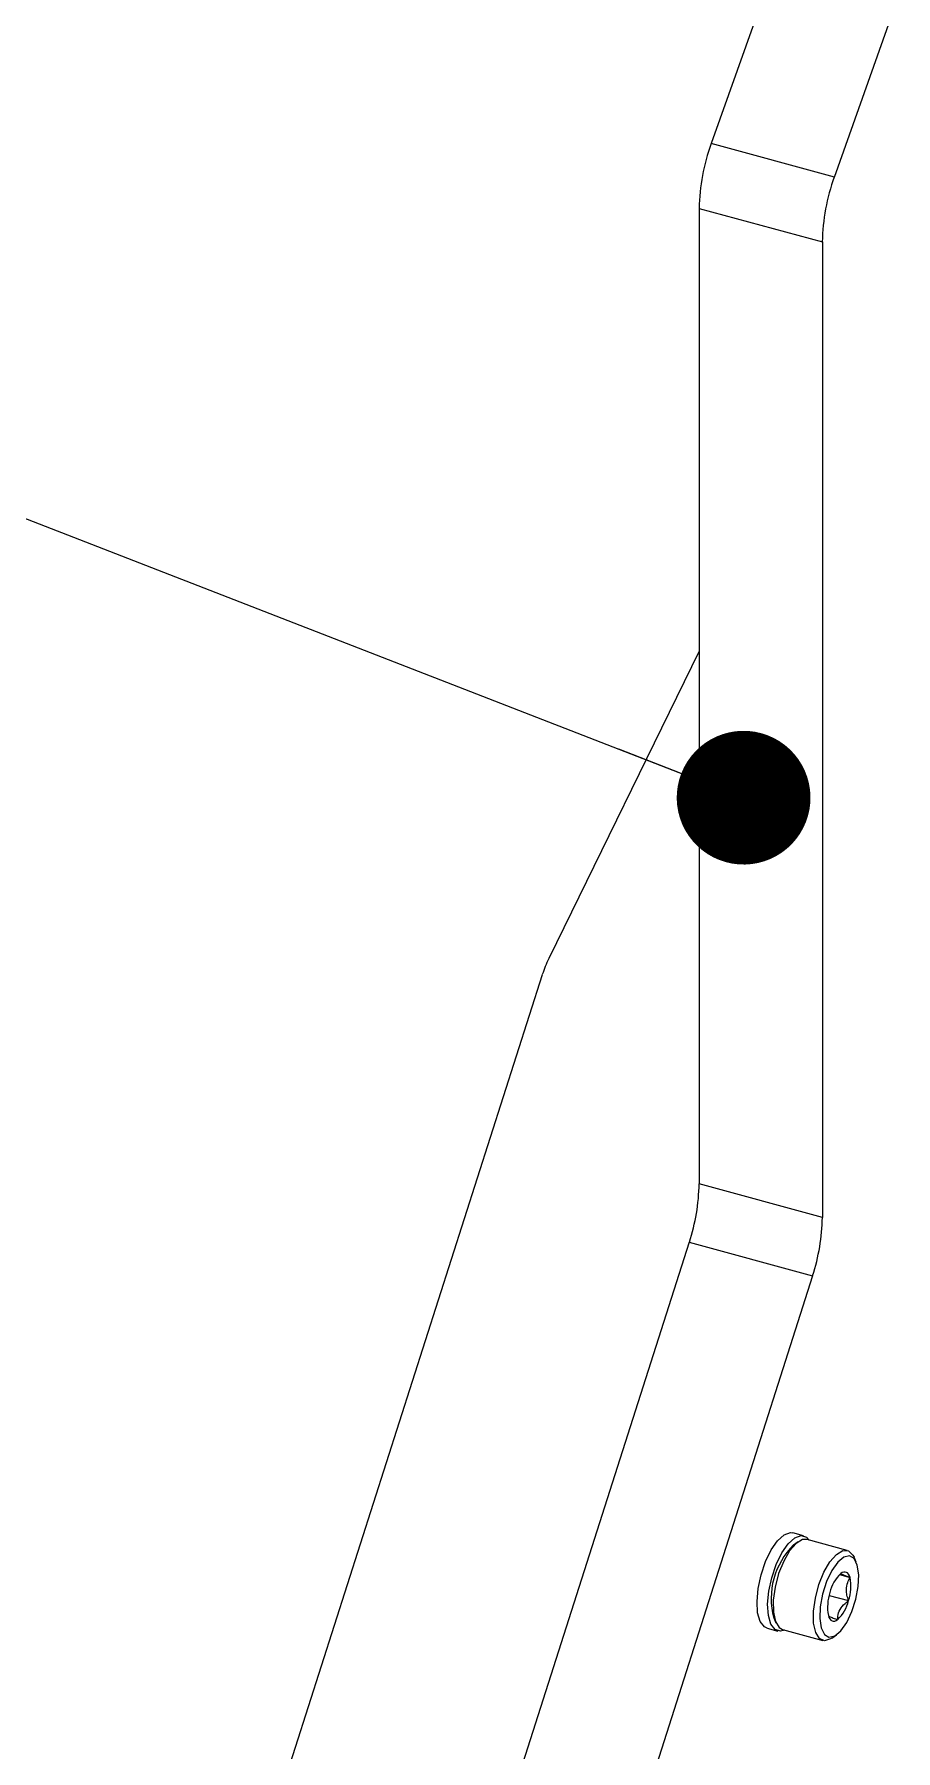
# Model space of a CAD drawing. Header units: millimetres. Extents: x 0 to 3353, y 0 to 2591.
# Drawn here: x 1643.6 to 1722.1, y 2059.8 to 2216.2 of the extents above; entities that cross this region are included whole.
import ezdxf

# ---------------------------------------------------------------- set-up
doc = ezdxf.new("R2010")
doc.units = ezdxf.units.MM
doc.header["$LTSCALE"] = 12
doc.layers.add('TITLE_BLOCK_BORDER', color=7, linetype='Continuous')
doc.dimstyles.new('SLDDIMSTYLE0', dxfattribs={"dimtxt": 0.18, "dimasz": 12.192, "dimexe": 0, "dimexo": 0.0625, "dimgap": 0, "dimtad": 0, "dimtih": 1, "dimtoh": 1, "dimdec": 0, "dimrnd": 1e-09, "dimzin": 0, "dimdsep": 46, "dimtxsty": 'Standard', "dimblk1": 'DOT', "dimblk2": 'DOT', "dimsah": 1, "dimcen": 0.09, "dimadec": 0, "dimazin": 0, "dimtfac": 12.192, "dimtdec": 0, "dimtofl": 0, "dimtmove": 0, "dimatfit": 3, "dimldrblk": 'DOT', "dimfxl": 0, "dimfrac": 2, "dimtolj": 1, "dimtzin": 0, "dimarcsym": 0})

# ---------------------------------------------------------------- blocks, each defined once
blk = doc.blocks.new('_DOT')
at = {"color": 0, "linetype": 'ByBlock', "lineweight": -2}
blk.add_line((-0.5, 0), (-1, 0), dxfattribs=at)
at = {"color": 0, "linetype": 'ByBlock', "const_width": 0.5}
blk.add_lwpolyline([(-0.25, 0, 1), (0.25, 0, 1)], format="xyb", close=True, dxfattribs=at)

msp = doc.modelspace()

# ---------------------------------------------------------------- linework, layer by layer
at = {"color": 7, "linetype": 'Continuous', "lineweight": 25}
for p, q in [((1715.78, 2235.87), (1705.25, 2206.26)), ((1716.48, 2203.21), (1727.01, 2232.82)), ((1716.48, 2203.21), (1705.25, 2206.26)), ((1704.16, 2200.35), (1715.39, 2197.29)), ((1704.16, 2200.35), (1704.16, 2111.42)), ((1715.39, 2197.29), (1715.39, 2108.37)), ((1704.16, 2159.99), (1690.46, 2131.97)), ((1647.66, 1998.37), (1689.87, 2130.5)), ((1715.39, 2108.37), (1704.16, 2111.42)), ((1703.26, 2106.1), (1653.71, 1951.01)), ((1703.26, 2106.1), (1714.5, 2103.05)), ((1714.5, 2103.05), (1664.95, 1947.96)), ((1713.68, 2079.35), (1712.71, 2079.61)), ((1713.17, 2078.79), (1712.76, 2078.5)), ((1717.66, 2078.01), (1713.99, 2079)), ((1718.47, 2076.95), (1718.27, 2077.4)), ((1716.94, 2075.8), (1717.92, 2075.53)), ((1716, 2073.91), (1717.78, 2073.43)), ((1710.96, 2071.86), (1711.16, 2071.41)), ((1710.35, 2070.93), (1711.32, 2070.66)), ((1711.76, 2070.8), (1715.43, 2069.8)), ((1716.26, 2070.02), (1716.67, 2070.31))]:
    msp.add_line(p, q, dxfattribs=at)
at = {"color": 7, "linetype": 'Continuous', "lineweight": 25, "flags": 128}
for points in [[(1710.35, 2070.93), (1710.1, 2071.05), (1709.72, 2071.54), (1709.49, 2072.33), (1709.43, 2073.36), (1709.54, 2074.55), (1709.81, 2075.79), (1710.21, 2076.99), (1710.73, 2078.05), (1711.31, 2078.89), (1711.9, 2079.43), (1712.47, 2079.64), (1712.71, 2079.61)], [(1711.96, 2070.75), (1711.56, 2070.64), (1711.07, 2070.79), (1710.7, 2071.28), (1710.47, 2072.07), (1710.4, 2073.1), (1710.51, 2074.28), (1710.78, 2075.52), (1711.19, 2076.73), (1711.7, 2077.79), (1712.28, 2078.62), (1712.88, 2079.17), (1713.44, 2079.37), (1713.94, 2079.22), (1714.19, 2078.95)], [(1713.99, 2079), (1713.57, 2078.99), (1712.99, 2078.65), (1712.4, 2077.97), (1711.86, 2077.03), (1711.4, 2075.89), (1711.08, 2074.67), (1710.91, 2073.46), (1710.92, 2072.39), (1711.11, 2071.53), (1711.45, 2070.98), (1711.76, 2070.8)], [(1716.26, 2070.02), (1716.14, 2069.94), (1715.59, 2069.78), (1715.12, 2069.98), (1714.78, 2070.54), (1714.59, 2071.39), (1714.58, 2072.46), (1714.75, 2073.67), (1715.07, 2074.89), (1715.53, 2076.03), (1716.07, 2076.98), (1716.66, 2077.65), (1717.24, 2077.99), (1717.76, 2077.97), (1718.17, 2077.59), (1718.27, 2077.4)], [(1717.61, 2071.44), (1718.08, 2072.44), (1718.45, 2073.57), (1718.66, 2074.73), (1718.7, 2075.79), (1718.57, 2076.67), (1718.28, 2077.26), (1717.86, 2077.51), (1717.34, 2077.4), (1716.79, 2076.94), (1716.24, 2076.17), (1715.77, 2075.17), (1715.4, 2074.03), (1715.19, 2072.88), (1715.14, 2071.81), (1715.27, 2070.94), (1715.57, 2070.35), (1715.99, 2070.1), (1716.51, 2070.21), (1717.06, 2070.67), (1717.61, 2071.44)], [(1717.92, 2075.53), (1717.86, 2075.7), (1717.78, 2075.84), (1717.69, 2075.95), (1717.58, 2076.01), (1717.46, 2076.04), (1717.34, 2076.03), (1717.2, 2075.99), (1717.07, 2075.9)], [(1715.93, 2072.07), (1715.99, 2071.9), (1716.07, 2071.76), (1716.16, 2071.66), (1716.27, 2071.59), (1716.38, 2071.56), (1716.51, 2071.57), (1716.64, 2071.62), (1716.78, 2071.7)]]:
    msp.add_lwpolyline(points, dxfattribs=at)
at = {"color": 7, "linetype": 'Continuous', "lineweight": 25}
for centre, radius, start, end in [((1722.41, 2200.03), 18.26, 160.0441, 179.0114), ((1733.64, 2196.98), 18.26, 160.0441, 179.0114), ((1700.25, 2127.18), 10.9, 153.9506, 162.2716), ((1686.18, 2111.71), 17.98, 341.8478, 359.1048), ((1697.41, 2108.65), 17.98, 341.8478, 359.1048), ((1717.57, 2073.63), 6.85, 134.6313, 194.9597), ((1719.44, 2073.38), 3.46, 133.2887, 166.7918), ((1713.92, 2074.75), 4.07, 341.1661, 11.1187), ((1719.93, 2072.86), 4.07, 161.1661, 191.1187), ((1714.41, 2074.22), 3.46, 313.2887, 346.7918)]:
    msp.add_arc(centre, radius, start, end, dxfattribs=at)
for points, knots in [([(1717.92, 2075.53), (1717.8, 2075.57), (1717.55, 2075.66), (1717.22, 2075.79), (1717.05, 2075.87), (1717.06, 2075.89), (1717.07, 2075.9)], [0, 0, 0, 0, 0.216453, 0.440306, 0.751896, 1, 1, 1, 1]), ([(1717.78, 2073.43), (1717.72, 2073.59), (1717.61, 2073.92), (1717.54, 2074.49), (1717.65, 2075.06), (1717.84, 2075.39), (1717.92, 2075.53)], [0, 0, 0, 0, 0.216453, 0.440306, 0.751896, 1, 1, 1, 1]), ([(1716.78, 2071.7), (1716.78, 2071.8), (1716.79, 2072.11), (1716.95, 2072.63), (1717.36, 2073.11), (1717.67, 2073.35), (1717.78, 2073.43)], [0, 0, 0, 0, 0.156025, 0.493707, 0.819058, 1, 1, 1, 1]), ([(1715.93, 2072.05), (1715.93, 2072.05), (1715.93, 2072.04), (1716.03, 2071.98), (1716.33, 2071.86), (1716.64, 2071.75), (1716.78, 2071.7)], [0, 0, 0, 0, 0.08202, 0.344279, 0.709329, 1, 1, 1, 1])]:
    msp.add_open_spline(points, degree=3, knots=knots, dxfattribs=at)

# ---------------------------------------------------------------- leaders
at = {"layer": 'TITLE_BLOCK_BORDER'}
for points in [[(1708.21, 2146.63), (1621.88, 2180.17)], [(1784.79, 2057.23), (1582.27, 2051.15)]]:
    msp.add_leader(points, dimstyle='SLDDIMSTYLE0', dxfattribs=at)

doc.saveas('drawing.dxf')
